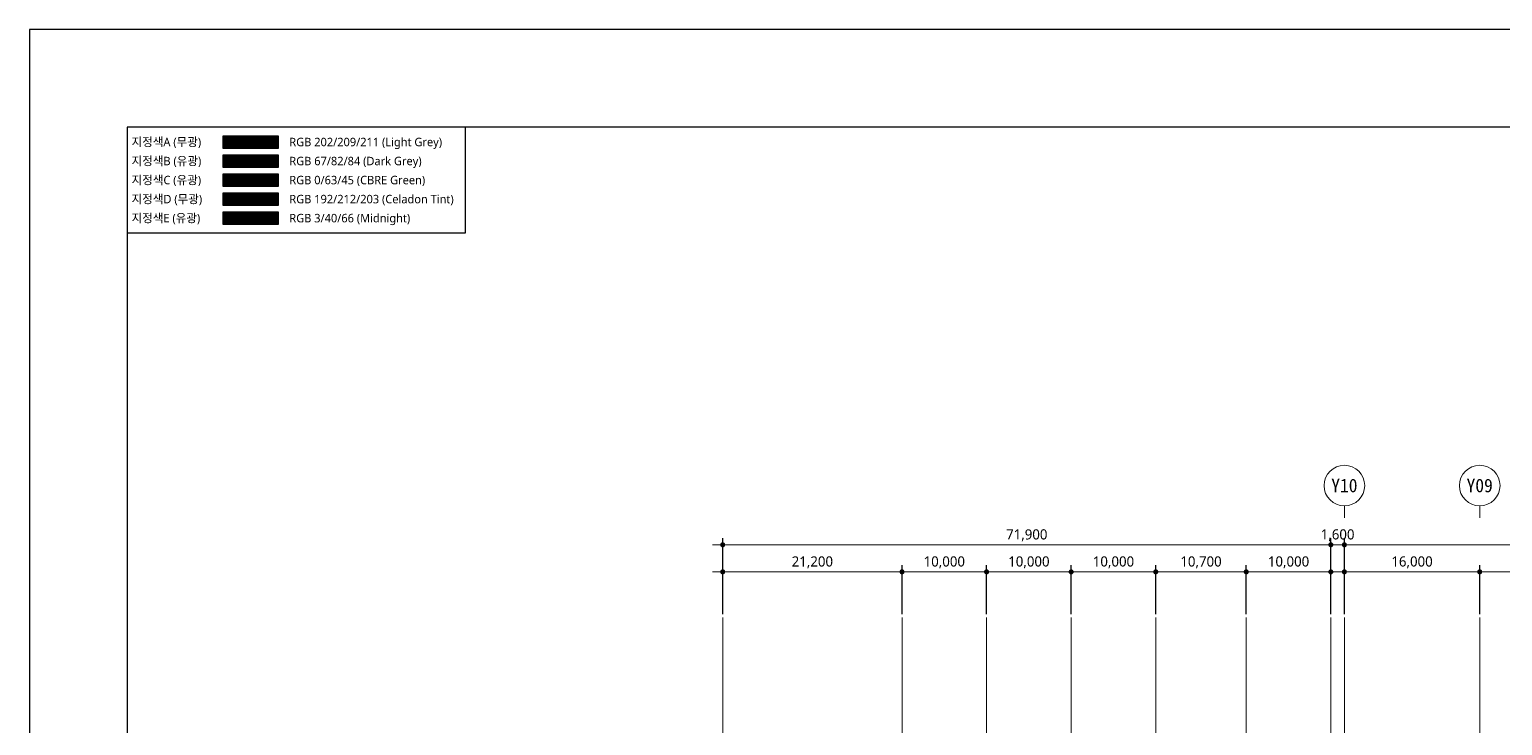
# Model space of a CAD drawing. Header units: millimetres. Extents: x 1680000 to 3024000, y 712800 to 950400.
# Drawn here: x 1680000 to 1854160, y 868086 to 950400 of the extents above; entities that cross this region are included whole.
import ezdxf
from ezdxf.enums import TextEntityAlignment as Align

# ---------------------------------------------------------------- set-up
doc = ezdxf.new("R2010")
doc.units = ezdxf.units.MM
doc.linetypes.add('CEN', pattern=[62, 60, -1, 0, -1])
doc.layers.get('Defpoints').update_dxf_attribs({"color": 140})
doc.layers.add('A-AXIS-LINE', color=1, linetype='CEN', lineweight=15)
doc.layers.add('A-MKXS-TEXT2', color=7, linetype='Continuous', lineweight=25)
doc.layers.add('A-XXXX-NPLT', color=144, linetype='Continuous', lineweight=15, plot=False)
doc.layers.add('입면색상', color=7, linetype='Continuous')
doc.styles.add('HY울릉도L', font='')
doc.styles.add('돋움체', font='')
doc.styles.add('맑은고딕', font='malgun.ttf')
doc.styles.get('HY울릉도L').set_extended_font_data('HYwulM')
doc.styles.get('돋움체').set_extended_font_data('DotumChe')
doc.dimstyles.new('CDIM', dxfattribs={"dimtxt": 3, "dimasz": 1.5, "dimexe": 2, "dimexo": 1, "dimgap": 1, "dimtad": 1, "dimdec": 0, "dimrnd": 0.5, "dimzin": 0, "dimdsep": 32, "dimlunit": 6, "dimtxsty": 'HY울릉도L', "dimblk1": '_CIDOT', "dimblk2": '_CIDOT', "dimsah": 1, "dimcen": 5.5, "dimclrd": 2, "dimclre": 2, "dimclrt": 7, "dimadec": 0, "dimazin": 0, "dimtfac": 1, "dimtdec": 0, "dimtix": 1, "dimtmove": 2, "dimatfit": 1, "dimldrblk": '_CIDOT', "dimfxl": 1, "dimtolj": 1, "dimtzin": 0, "dimlwd": -1, "dimarcsym": 0})
pattern_1 = [(45, (-716525.99, -470420), (-35.355339, 35.355339), [])]

# ---------------------------------------------------------------- blocks, each defined once
blk = doc.blocks.new('_CIDOT')
at = {"color": 0, "linetype": 'ByBlock'}
blk.add_line((2, 0), (-1, 0), dxfattribs=at)
at = {"color": 0, "linetype": 'ByBlock', "const_width": 0.5}
blk.add_lwpolyline([(-0.25, 0, 1), (0.25, 0, 1)], format="xyb", close=True, dxfattribs=at)
blk = doc.blocks.new('*D150')
at = {"layer": 'A-XXXX-NPLT', "lineweight": -2, "transparency": 16777216}
for p, q in [((1835460, 881260), (1835460, 890260)), ((1941460, 881260), (1941460, 890260))]:
    blk.add_line(p, q, dxfattribs=at)
at = {"layer": 'A-XXXX-NPLT', "transparency": 16777216}
blk.add_line((1940860, 889460), (1836060, 889460), dxfattribs=at)
at = {"layer": 'Defpoints', "color": 0, "transparency": 16777216}
for p in [(1835460, 889460), (1835460, 880860), (1941460, 880860)]:
    blk.add_point(p, dxfattribs=at)
at = {"layer": 'A-XXXX-NPLT', "transparency": 16777216, "xscale": 600, "yscale": 600, "zscale": 600}
for p, rotation in [((1835460, 889460), 179.999999999999), ((1941460, 889460), 359.999999999999)]:
    blk.add_blockref('_CIDOT', p, dxfattribs=dict(at, rotation=rotation))
at = {"layer": 'A-XXXX-NPLT', "color": 3, "transparency": 16777216, "insert": (1888460, 890584), "char_height": 1200, "attachment_point": 5, "style": '맑은고딕'}
blk.add_mtext('\\A1;106,000', dxfattribs=at)
blk = doc.blocks.new('*D157')
at = {"layer": 'A-XXXX-NPLT', "lineweight": -2, "transparency": 16777216}
for p, q in [((1851460, 881260), (1851460, 887060)), ((1864460, 881260), (1864460, 887060))]:
    blk.add_line(p, q, dxfattribs=at)
at = {"layer": 'A-XXXX-NPLT', "transparency": 16777216}
blk.add_line((1863860, 886260), (1852060, 886260), dxfattribs=at)
at = {"layer": 'Defpoints', "color": 0, "transparency": 16777216}
for p in [(1851460, 886260), (1851460, 880860), (1864460, 880860)]:
    blk.add_point(p, dxfattribs=at)
at = {"layer": 'A-XXXX-NPLT', "transparency": 16777216, "xscale": 600, "yscale": 600, "zscale": 600, "rotation": 180}
blk.add_blockref('_CIDOT', (1851460, 886260), dxfattribs=at)
at = {"layer": 'A-XXXX-NPLT', "transparency": 16777216, "xscale": 600, "yscale": 600, "zscale": 600}
blk.add_blockref('_CIDOT', (1864460, 886260), dxfattribs=at)
at = {"layer": 'A-XXXX-NPLT', "color": 3, "transparency": 16777216, "insert": (1857960, 887384), "char_height": 1200, "attachment_point": 5, "style": '맑은고딕'}
blk.add_mtext('\\A1;13,000', dxfattribs=at)
blk = doc.blocks.new('*D158')
at = {"layer": 'A-XXXX-NPLT', "lineweight": -2, "transparency": 16777216}
for p, q in [((1835460, 881260), (1835460, 887060)), ((1851460, 881260), (1851460, 887060))]:
    blk.add_line(p, q, dxfattribs=at)
at = {"layer": 'A-XXXX-NPLT', "transparency": 16777216}
blk.add_line((1850860, 886260), (1836060, 886260), dxfattribs=at)
at = {"layer": 'Defpoints', "color": 0, "transparency": 16777216}
for p in [(1835460, 886260), (1835460, 880860), (1851460, 880860)]:
    blk.add_point(p, dxfattribs=at)
at = {"layer": 'A-XXXX-NPLT', "transparency": 16777216, "xscale": 600, "yscale": 600, "zscale": 600}
for p, rotation in [((1835460, 886260), 180.0000000008038), ((1851460, 886260), 8.037570609076283e-10)]:
    blk.add_blockref('_CIDOT', p, dxfattribs=dict(at, rotation=rotation))
at = {"layer": 'A-XXXX-NPLT', "color": 3, "transparency": 16777216, "insert": (1843460, 887384), "char_height": 1200, "attachment_point": 5, "style": '맑은고딕'}
blk.add_mtext('\\A1;16,000', dxfattribs=at)
blk = doc.blocks.new('*D159')
at = {"layer": 'A-XXXX-NPLT', "lineweight": -2, "transparency": 16777216}
for p, q in [((1833860, 881260), (1833860, 890260)), ((1835460, 881260), (1835460, 890260))]:
    blk.add_line(p, q, dxfattribs=at)
at = {"layer": 'A-XXXX-NPLT', "transparency": 16777216}
for p, q in [((1833260, 889460), (1832660, 889460)), ((1835460, 889460), (1833860, 889460)), ((1836060, 889460), (1836660, 889460))]:
    blk.add_line(p, q, dxfattribs=at)
at = {"layer": 'Defpoints', "color": 0, "transparency": 16777216}
for p in [(1833860, 889460), (1833860, 880860), (1835460, 880860)]:
    blk.add_point(p, dxfattribs=at)
at = {"layer": 'A-XXXX-NPLT', "transparency": 16777216, "xscale": 600, "yscale": 600, "zscale": 600}
for p, rotation in [((1833860, 889460), 359.9999999920292), ((1835460, 889460), 179.9999999920292)]:
    blk.add_blockref('_CIDOT', p, dxfattribs=dict(at, rotation=rotation))
at = {"layer": 'A-XXXX-NPLT', "color": 3, "transparency": 16777216, "insert": (1834660, 890584), "char_height": 1200, "attachment_point": 5, "rotation": 360, "style": '맑은고딕'}
blk.add_mtext('\\A1;1,600', dxfattribs=at)
blk = doc.blocks.new('*D106')
at = {"layer": 'A-XXXX-NPLT', "lineweight": -2, "transparency": 16777216}
for p, q in [((1761960, 881260), (1761960, 890260)), ((1833860, 881260), (1833860, 890260))]:
    blk.add_line(p, q, dxfattribs=at)
at = {"layer": 'A-XXXX-NPLT', "transparency": 16777216}
blk.add_line((1833260, 889460), (1762560, 889460), dxfattribs=at)
at = {"layer": 'Defpoints', "color": 0, "transparency": 16777216}
for p in [(1761960, 889460), (1761960, 880860), (1833860, 880860)]:
    blk.add_point(p, dxfattribs=at)
at = {"layer": 'A-XXXX-NPLT', "transparency": 16777216, "xscale": 600, "yscale": 600, "zscale": 600}
for p, rotation in [((1761960, 889460), 180.0000000013967), ((1833860, 889460), 1.396722737467826e-09)]:
    blk.add_blockref('_CIDOT', p, dxfattribs=dict(at, rotation=rotation))
at = {"layer": 'A-XXXX-NPLT', "color": 3, "transparency": 16777216, "insert": (1797910, 890584), "char_height": 1200, "attachment_point": 5, "rotation": 0, "style": '맑은고딕'}
blk.add_mtext('\\A1;71,900', dxfattribs=at)
blk = doc.blocks.new('*D107')
at = {"layer": 'A-XXXX-NPLT', "lineweight": -2, "transparency": 16777216}
for p, q in [((1823860, 881260), (1823860, 887060)), ((1833860, 881260), (1833860, 887060))]:
    blk.add_line(p, q, dxfattribs=at)
at = {"layer": 'A-XXXX-NPLT', "transparency": 16777216}
blk.add_line((1833260, 886260), (1824460, 886260), dxfattribs=at)
at = {"layer": 'Defpoints', "color": 0, "transparency": 16777216}
for p in [(1823860, 886260), (1823860, 880860), (1833860, 880860)]:
    blk.add_point(p, dxfattribs=at)
at = {"layer": 'A-XXXX-NPLT', "transparency": 16777216, "xscale": 600, "yscale": 600, "zscale": 600, "rotation": 180}
blk.add_blockref('_CIDOT', (1823860, 886260), dxfattribs=at)
at = {"layer": 'A-XXXX-NPLT', "transparency": 16777216, "xscale": 600, "yscale": 600, "zscale": 600}
blk.add_blockref('_CIDOT', (1833860, 886260), dxfattribs=at)
at = {"layer": 'A-XXXX-NPLT', "color": 3, "transparency": 16777216, "insert": (1828860, 887384), "char_height": 1200, "attachment_point": 5, "style": '맑은고딕'}
blk.add_mtext('\\A1;10,000', dxfattribs=at)
blk = doc.blocks.new('*D108')
at = {"layer": 'A-XXXX-NPLT', "lineweight": -2, "transparency": 16777216}
for p, q in [((1813160, 881260), (1813160, 887060)), ((1823860, 881260), (1823860, 887060))]:
    blk.add_line(p, q, dxfattribs=at)
at = {"layer": 'A-XXXX-NPLT', "transparency": 16777216}
blk.add_line((1823260, 886260), (1813760, 886260), dxfattribs=at)
at = {"layer": 'Defpoints', "color": 0, "transparency": 16777216}
for p in [(1813160, 886260), (1813160, 880860), (1823860, 880860)]:
    blk.add_point(p, dxfattribs=at)
at = {"layer": 'A-XXXX-NPLT', "transparency": 16777216, "xscale": 600, "yscale": 600, "zscale": 600, "rotation": 180}
blk.add_blockref('_CIDOT', (1813160, 886260), dxfattribs=at)
at = {"layer": 'A-XXXX-NPLT', "transparency": 16777216, "xscale": 600, "yscale": 600, "zscale": 600}
blk.add_blockref('_CIDOT', (1823860, 886260), dxfattribs=at)
at = {"layer": 'A-XXXX-NPLT', "color": 3, "transparency": 16777216, "insert": (1818510, 887384), "char_height": 1200, "attachment_point": 5, "style": '맑은고딕'}
blk.add_mtext('\\A1;10,700', dxfattribs=at)
blk = doc.blocks.new('*D110')
at = {"layer": 'A-XXXX-NPLT', "lineweight": -2, "transparency": 16777216}
for p, q in [((1803160, 881260), (1803160, 887060)), ((1813160, 881260), (1813160, 887060))]:
    blk.add_line(p, q, dxfattribs=at)
at = {"layer": 'A-XXXX-NPLT', "transparency": 16777216}
blk.add_line((1812560, 886260), (1803760, 886260), dxfattribs=at)
at = {"layer": 'Defpoints', "color": 0, "transparency": 16777216}
for p in [(1803160, 886260), (1803160, 880860), (1813160, 880860)]:
    blk.add_point(p, dxfattribs=at)
at = {"layer": 'A-XXXX-NPLT', "transparency": 16777216, "xscale": 600, "yscale": 600, "zscale": 600, "rotation": 180}
blk.add_blockref('_CIDOT', (1803160, 886260), dxfattribs=at)
at = {"layer": 'A-XXXX-NPLT', "transparency": 16777216, "xscale": 600, "yscale": 600, "zscale": 600}
blk.add_blockref('_CIDOT', (1813160, 886260), dxfattribs=at)
at = {"layer": 'A-XXXX-NPLT', "color": 3, "transparency": 16777216, "insert": (1808160, 887384), "char_height": 1200, "attachment_point": 5, "style": '맑은고딕'}
blk.add_mtext('\\A1;10,000', dxfattribs=at)
blk = doc.blocks.new('*D111')
at = {"layer": 'A-XXXX-NPLT', "lineweight": -2, "transparency": 16777216}
for p, q in [((1793160, 881260), (1793160, 887060)), ((1803160, 881260), (1803160, 887060))]:
    blk.add_line(p, q, dxfattribs=at)
at = {"layer": 'A-XXXX-NPLT', "transparency": 16777216}
blk.add_line((1802560, 886260), (1793760, 886260), dxfattribs=at)
at = {"layer": 'Defpoints', "color": 0, "transparency": 16777216}
for p in [(1793160, 886260), (1793160, 880860), (1803160, 880860)]:
    blk.add_point(p, dxfattribs=at)
at = {"layer": 'A-XXXX-NPLT', "transparency": 16777216, "xscale": 600, "yscale": 600, "zscale": 600, "rotation": 180}
blk.add_blockref('_CIDOT', (1793160, 886260), dxfattribs=at)
at = {"layer": 'A-XXXX-NPLT', "transparency": 16777216, "xscale": 600, "yscale": 600, "zscale": 600}
blk.add_blockref('_CIDOT', (1803160, 886260), dxfattribs=at)
at = {"layer": 'A-XXXX-NPLT', "color": 3, "transparency": 16777216, "insert": (1798160, 887384), "char_height": 1200, "attachment_point": 5, "style": '맑은고딕'}
blk.add_mtext('\\A1;10,000', dxfattribs=at)
blk = doc.blocks.new('*D112')
at = {"layer": 'A-XXXX-NPLT', "lineweight": -2, "transparency": 16777216}
for p, q in [((1783160, 881260), (1783160, 887060)), ((1793160, 881260), (1793160, 887060))]:
    blk.add_line(p, q, dxfattribs=at)
at = {"layer": 'A-XXXX-NPLT', "transparency": 16777216}
blk.add_line((1792560, 886260), (1783760, 886260), dxfattribs=at)
at = {"layer": 'Defpoints', "color": 0, "transparency": 16777216}
for p in [(1783160, 886260), (1783160, 880860), (1793160, 880860)]:
    blk.add_point(p, dxfattribs=at)
at = {"layer": 'A-XXXX-NPLT', "transparency": 16777216, "xscale": 600, "yscale": 600, "zscale": 600, "rotation": 180}
blk.add_blockref('_CIDOT', (1783160, 886260), dxfattribs=at)
at = {"layer": 'A-XXXX-NPLT', "transparency": 16777216, "xscale": 600, "yscale": 600, "zscale": 600}
blk.add_blockref('_CIDOT', (1793160, 886260), dxfattribs=at)
at = {"layer": 'A-XXXX-NPLT', "color": 3, "transparency": 16777216, "insert": (1788160, 887384), "char_height": 1200, "attachment_point": 5, "style": '맑은고딕'}
blk.add_mtext('\\A1;10,000', dxfattribs=at)
blk = doc.blocks.new('*D113')
at = {"layer": 'A-XXXX-NPLT', "lineweight": -2, "transparency": 16777216}
for p, q in [((1761960, 881260), (1761960, 887060)), ((1783160, 881260), (1783160, 887060))]:
    blk.add_line(p, q, dxfattribs=at)
at = {"layer": 'A-XXXX-NPLT', "transparency": 16777216}
blk.add_line((1782560, 886260), (1762560, 886260), dxfattribs=at)
at = {"layer": 'Defpoints', "color": 0, "transparency": 16777216}
for p in [(1761960, 886260), (1761960, 880860), (1783160, 880860)]:
    blk.add_point(p, dxfattribs=at)
at = {"layer": 'A-XXXX-NPLT', "transparency": 16777216, "xscale": 600, "yscale": 600, "zscale": 600, "rotation": 180}
blk.add_blockref('_CIDOT', (1761960, 886260), dxfattribs=at)
at = {"layer": 'A-XXXX-NPLT', "transparency": 16777216, "xscale": 600, "yscale": 600, "zscale": 600}
blk.add_blockref('_CIDOT', (1783160, 886260), dxfattribs=at)
at = {"layer": 'A-XXXX-NPLT', "color": 3, "transparency": 16777216, "insert": (1772560, 887384), "char_height": 1200, "attachment_point": 5, "style": '맑은고딕'}
blk.add_mtext('\\A1;21,200', dxfattribs=at)
blk = doc.blocks.new('입면색상범례')
at = {"layer": '입면색상', "true_color": 0xcad1d3}
h = blk.add_hatch(dxfattribs=at)
h.set_pattern_fill('벽돌단면', color=254, scale=50)
h.set_pattern_definition(pattern_1)
h.paths.add_polyline_path([(11344, -1000), (17844, -1000), (17844, -2500), (11344, -2500)])
at = {"layer": '입면색상', "true_color": 0x435254}
h = blk.add_hatch(dxfattribs=at)
h.set_pattern_fill('벽돌단면', color=251, scale=50)
h.set_pattern_definition(pattern_1)
h.paths.add_polyline_path([(11344, -3250), (17844, -3250), (17844, -4750), (11344, -4750)])
at = {"layer": '입면색상', "true_color": 0x003f2d}
h = blk.add_hatch(dxfattribs=at)
h.set_pattern_fill('벽돌단면', color=118, scale=50)
h.set_pattern_definition([(45, (-716525.99, -465920), (-35.355339, 35.355339), [])])
h.paths.add_polyline_path([(11344, -5500), (17844, -5500), (17844, -7000), (11344, -7000)])
at = {"layer": '입면색상', "true_color": 0xc0d4cb}
h = blk.add_hatch(dxfattribs=at)
h.set_pattern_fill('벽돌단면', color=9, scale=50)
h.set_pattern_definition([(45, (-771125.99, -472670), (-35.355339, 35.355339), [])])
h.paths.add_polyline_path([(17844, -9250), (17844, -7750), (11344, -7750), (11344, -9250)])
at = {"layer": '입면색상', "true_color": 0x032842}
h = blk.add_hatch(dxfattribs=at)
h.set_pattern_fill('벽돌단면', color=158, scale=50)
h.set_pattern_definition([(45, (-748025.99, -470420), (-35.355339, 35.355339), [])])
h.paths.add_polyline_path([(17844, -11500), (17844, -10000), (11344, -10000), (11344, -11500)])
at = {"layer": '입면색상'}
for points in [[(0, 0), (0, -12500), (40000, -12500), (40000, 0)], [(11344, -1000), (17844, -1000), (17844, -2500), (11344, -2500)], [(11344, -3250), (17844, -3250), (17844, -4750), (11344, -4750)], [(11344, -5500), (17844, -5500), (17844, -7000), (11344, -7000)], [(11344, -7750), (17844, -7750), (17844, -9250), (11344, -9250)], [(11344, -10000), (17844, -10000), (17844, -11500), (11344, -11500)]]:
    blk.add_lwpolyline(points, close=True, dxfattribs=at)
at = {"layer": 'A-MKXS-TEXT2', "style": '맑은고딕'}
for s, p in [('지정색A (무광)', (513, -1750)), ('RGB 202/209/211 (Light Grey)', (19165, -1750)), ('지정색B (유광)', (513, -4000)), ('RGB 67/82/84 (Dark Grey)', (19165, -4000)), ('지정색C (유광)', (513, -6250)), ('RGB 0/63/45 (CBRE Green)', (19165, -6250)), ('지정색D (무광)', (513, -8500)), ('RGB 192/212/203 (Celadon Tint)', (19165, -8500)), ('지정색E (유광)', (513, -10750)), ('RGB 3/40/66 (Midnight)', (19165, -10750))]:
    blk.add_text(s, height=1000, dxfattribs=at).set_placement(p, align=Align.MIDDLE_LEFT)

msp = doc.modelspace()

# ---------------------------------------------------------------- linework, layer by layer
at = {"layer": 'A-AXIS-LINE'}
for p, q in [((1761960, 880860), (1761960, 764360)), ((1783160, 880860), (1783160, 764360)), ((1793160, 880860), (1793160, 764360)), ((1803160, 880860), (1803160, 764360)), ((1813160, 880860), (1813160, 764360)), ((1823860, 880860), (1823860, 764360)), ((1833860, 880860), (1833860, 764360)), ((1835460, 880860), (1835460, 764360)), ((1851460, 880860), (1851460, 764360))]:
    msp.add_line(p, q, dxfattribs=at)
at = {"layer": 'A-XXXX-NPLT'}
for p, q in [((1835460, 894060), (1835460, 892660)), ((1851460, 894060), (1851460, 892660))]:
    msp.add_line(p, q, dxfattribs=at)
for points in [[(1680000, 950400), (2016000, 950400), (2016000, 712800), (1680000, 712800)], [(1979060, 724360), (1691560, 724360), (1691560, 938840), (1979060, 938840)]]:
    msp.add_lwpolyline(points, close=True, dxfattribs=at)
for centre in [(1835460, 896460), (1851460, 896460)]:
    msp.add_circle(centre, 2400, dxfattribs=at)
at = {"layer": 'Defpoints'}
for points in [[(2016000, 950400), (1680000, 950400), (1680000, 712800), (2016000, 712800)], [(1979060, 938840), (1691560, 938840), (1691560, 724360), (1979060, 724360)]]:
    msp.add_lwpolyline(points, close=True, dxfattribs=at)

# ---------------------------------------------------------------- block references
msp.add_blockref('입면색상범례', (1691560, 938840))

# ---------------------------------------------------------------- texts
at = {"layer": 'A-XXXX-NPLT', "style": '돋움체'}
for s, p in [('Y10', (1835460, 896460)), ('Y09', (1851460, 896460))]:
    msp.add_text(s, height=1600, dxfattribs=at).set_placement(p, align=Align.MIDDLE)

# ---------------------------------------------------------------- dimensions: what is measured, and where the dimension line sits
at = {"layer": 'A-XXXX-NPLT'}
for p1, p2, distance, picture, middle in [((1833860, 880860), (1761960, 880860), -8600, '*D106', (1797910, 890583.9)), ((1835460, 880860), (1833860, 880860), -8600, '*D159', (1834660, 890583.9)), ((1941460, 880860), (1835460, 880860), -8600, '*D150', (1888460, 890583.9)), ((1783160, 880860), (1761960, 880860), -5400, '*D113', (1772560, 887383.9)), ((1793160, 880860), (1783160, 880860), -5400, '*D112', (1788160, 887383.9)), ((1803160, 880860), (1793160, 880860), -5400, '*D111', (1798160, 887383.9)), ((1813160, 880860), (1803160, 880860), -5400, '*D110', (1808160, 887383.9)), ((1823860, 880860), (1813160, 880860), -5400, '*D108', (1818510, 887383.9)), ((1833860, 880860), (1823860, 880860), -5400, '*D107', (1828860, 887383.9)), ((1851460, 880860), (1835460, 880860), -5400, '*D158', (1843460, 887383.9)), ((1864460, 880860), (1851460, 880860), -5400, '*D157', (1857960, 887383.9))]:
    dim = msp.add_aligned_dim(p1=p1, p2=p2, distance=distance, dimstyle='CDIM', override={"dimscale": 400, "dimtxsty": '맑은고딕', "dimclrd": 256, "dimclre": 256, "dimclrt": 3}, dxfattribs=at)
    dim.commit()
    dim.dimension.update_dxf_attribs({"geometry": picture, "text_midpoint": middle})

doc.saveas('drawing.dxf')
